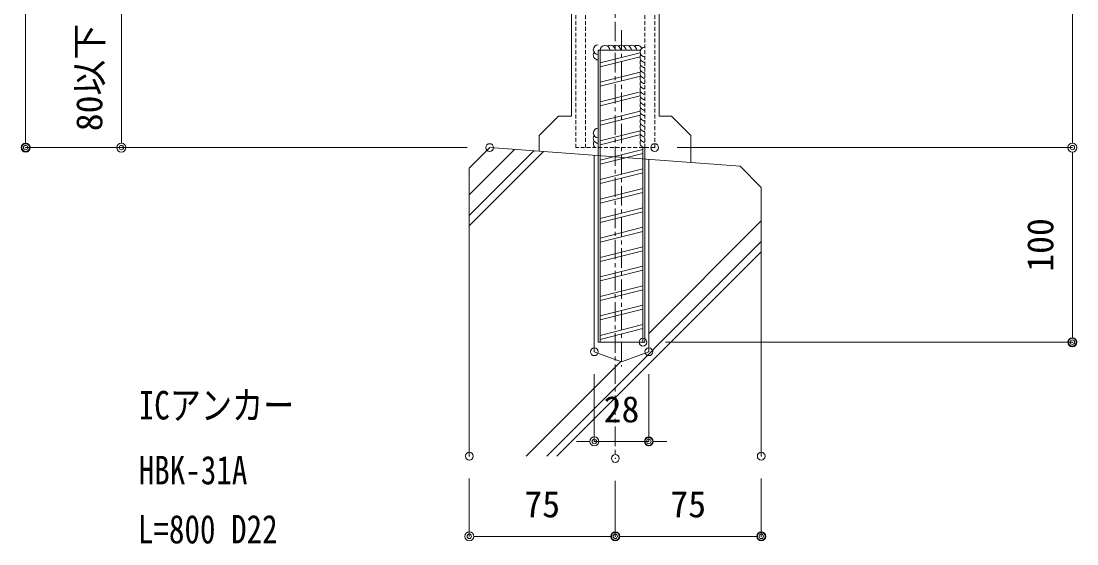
# Model space of a CAD drawing. Units: millimetres, scale not verified. Extents: x -1682 to 1682, y -1188 to 1188.
# Drawn here: x -149 to 394, y -886 to -618 of the extents above; entities that cross this region are included whole.
import ezdxf
from ezdxf.enums import TextEntityAlignment as Align

# ---------------------------------------------------------------- set-up
doc = ezdxf.new("R2010")
doc.units = ezdxf.units.MM
doc.header["$LTSCALE"] = 8
doc.header["$PDMODE"] = 32
doc.header["$PDSIZE"] = 4
doc.linetypes.add('USER1', pattern=[2, 1.25, -0.25, 0.25, -0.25])
doc.linetypes.add('USER3', pattern=[0.375, 0.25, -0.125])
for name, color, linetype, lineweight in [('0-0_0', 7, 'Continuous', 18), ('0-1_DEFPOINTS', 7, 'Continuous', 18), ('0-4_アンカー', 4, 'Continuous', 18), ('0-C_2躯体線', 4, 'Continuous', 18), ('0-E_3中心線', 2, 'USER1', 18), ('1-0_1手摺寸法', 7, 'Continuous', 18)]:
    doc.layers.add(name, color=color, linetype=linetype, lineweight=lineweight)
doc.styles.add('ＭＳ ゴシック', font='')
doc.styles.get('ＭＳ ゴシック').set_extended_font_data('MS Gothic')

# ---------------------------------------------------------------- blocks, each defined once
blk = doc.blocks.new('_ORIGIN2')
at = {"layer": '0-0_0'}
blk.add_line((-1, 0), (-2, 0), dxfattribs=at)
for radius in [1, 0.5]:
    blk.add_circle((0, 0), radius, dxfattribs=at)
blk = doc.blocks.new('D16')
at = {"layer": '0-1_DEFPOINTS'}
for p in [(88.81, -373.9), (549.23, -373.9), (467.24, -517.9)]:
    blk.add_point(p, dxfattribs=at)
at = {"layer": '1-0_1手摺寸法'}
for p, q in [((526.23, -373.9), (88.81, -373.9)), ((88.81, -508.7), (88.81, -383.1)), ((444.24, -517.9), (88.81, -517.9))]:
    blk.add_line(p, q, dxfattribs=at)
at = {"layer": '1-0_1手摺寸法', "xscale": 4.6, "yscale": 4.6}
for p, rotation in [((88.81, -373.9), 90), ((88.81, -517.9), 270)]:
    blk.add_blockref('_ORIGIN2', p, dxfattribs=dict(at, rotation=rotation))
at = {"layer": '1-0_1手摺寸法', "style": 'ＭＳ ゴシック'}
blk.add_text('80以下', height=26.98, rotation=90, dxfattribs=at).set_placement((77.31, -501.1), align=Align.BOTTOM_LEFT)
blk = doc.blocks.new('D27')
at = {"layer": '0-1_DEFPOINTS'}
for p in [(-9.64, -517.9), (467.24, -517.9)]:
    blk.add_point(p, dxfattribs=at)
at = {"layer": '1-0_1手摺寸法'}
for p, q in [((-9.64, 1672.9), (-9.64, -508.7)), ((444.24, -517.9), (-9.64, -517.9))]:
    blk.add_line(p, q, dxfattribs=at)
at = {"layer": '1-0_1手摺寸法', "xscale": 4.6, "yscale": 4.6, "rotation": 270}
blk.add_blockref('_ORIGIN2', (-9.64, -517.9), dxfattribs=at)
blk = doc.blocks.new('D29')
at = {"layer": '0-1_DEFPOINTS'}
for p in [(446.23, -834.98), (596.23, -837.36), (596.23, -917.39)]:
    blk.add_point(p, dxfattribs=at)
at = {"layer": '1-0_1手摺寸法'}
for p, q in [((446.23, -857.98), (446.23, -917.39)), ((596.23, -860.36), (596.23, -917.39)), ((455.43, -917.39), (587.03, -917.39))]:
    blk.add_line(p, q, dxfattribs=at)
at = {"layer": '1-0_1手摺寸法', "xscale": 4.6, "yscale": 4.6, "rotation": 180}
blk.add_blockref('_ORIGIN2', (446.23, -917.39), dxfattribs=at)
at = {"layer": '1-0_1手摺寸法', "xscale": 4.6, "yscale": 4.6}
blk.add_blockref('_ORIGIN2', (596.23, -917.39), dxfattribs=at)
at = {"layer": '1-0_1手摺寸法', "style": 'ＭＳ ゴシック'}
blk.add_text('75', height=26.98, dxfattribs=at).set_placement((502.83, -905.89), align=Align.BOTTOM_LEFT)
blk = doc.blocks.new('D30')
at = {"layer": '0-1_DEFPOINTS'}
for p in [(746.23, -834.98), (596.23, -837.36), (746.23, -917.39)]:
    blk.add_point(p, dxfattribs=at)
at = {"layer": '1-0_1手摺寸法'}
for p, q in [((596.23, -860.36), (596.23, -917.39)), ((746.23, -857.98), (746.23, -917.39)), ((605.43, -917.39), (737.03, -917.39))]:
    blk.add_line(p, q, dxfattribs=at)
at = {"layer": '1-0_1手摺寸法', "xscale": 4.6, "yscale": 4.6, "rotation": 180}
blk.add_blockref('_ORIGIN2', (596.23, -917.39), dxfattribs=at)
at = {"layer": '1-0_1手摺寸法', "xscale": 4.6, "yscale": 4.6}
blk.add_blockref('_ORIGIN2', (746.23, -917.39), dxfattribs=at)
at = {"layer": '1-0_1手摺寸法', "style": 'ＭＳ ゴシック'}
blk.add_text('75', height=26.98, dxfattribs=at).set_placement((652.83, -905.89), align=Align.BOTTOM_LEFT)
blk = doc.blocks.new('D33')
at = {"layer": '0-1_DEFPOINTS'}
blk.add_point((636.73, -517.9), dxfattribs=at)
at = {"layer": '1-0_1手摺寸法'}
for p, q in [((1065.95, -508.7), (1065.95, 1072.9)), ((659.73, -517.9), (1065.95, -517.9))]:
    blk.add_line(p, q, dxfattribs=at)
at = {"layer": '1-0_1手摺寸法', "xscale": 4.6, "yscale": 4.6, "rotation": 270}
blk.add_blockref('_ORIGIN2', (1065.95, -517.9), dxfattribs=at)
blk = doc.blocks.new('D92')
at = {"layer": '0-1_DEFPOINTS'}
for p in [(574.73, -727.71), (630.73, -727.71), (630.73, -819.86)]:
    blk.add_point(p, dxfattribs=at)
at = {"layer": '1-0_1手摺寸法'}
for p, q in [((574.73, -750.71), (574.73, -819.86)), ((630.73, -750.71), (630.73, -819.86)), ((565.53, -819.86), (556.33, -819.86)), ((574.73, -819.86), (630.73, -819.86)), ((639.93, -819.86), (649.13, -819.86))]:
    blk.add_line(p, q, dxfattribs=at)
at = {"layer": '1-0_1手摺寸法', "xscale": 4.6, "yscale": 4.6}
blk.add_blockref('_ORIGIN2', (574.73, -819.86), dxfattribs=at)
at = {"layer": '1-0_1手摺寸法', "xscale": 4.6, "yscale": 4.6, "rotation": 180}
blk.add_blockref('_ORIGIN2', (630.73, -819.86), dxfattribs=at)
at = {"layer": '1-0_1手摺寸法', "style": 'ＭＳ ゴシック'}
blk.add_text('28', height=26.98, dxfattribs=at).set_placement((584.33, -808.36), align=Align.BOTTOM_LEFT)
blk = doc.blocks.new('D93')
at = {"layer": '0-1_DEFPOINTS'}
for p in [(636.73, -517.9), (624.73, -717.9), (1065.95, -717.9)]:
    blk.add_point(p, dxfattribs=at)
at = {"layer": '1-0_1手摺寸法'}
for p, q in [((659.73, -517.9), (1065.95, -517.9)), ((1065.95, -527.1), (1065.95, -708.7)), ((647.73, -717.9), (1065.95, -717.9))]:
    blk.add_line(p, q, dxfattribs=at)
at = {"layer": '1-0_1手摺寸法', "xscale": 4.6, "yscale": 4.6}
for p, rotation in [((1065.95, -517.9), 90), ((1065.95, -717.9), 270)]:
    blk.add_blockref('_ORIGIN2', p, dxfattribs=dict(at, rotation=rotation))
at = {"layer": '1-0_1手摺寸法', "style": 'ＭＳ ゴシック'}
blk.add_text('100', height=26.98, rotation=90, dxfattribs=at).set_placement((1054.45, -645.5), align=Align.BOTTOM_LEFT)

msp = doc.modelspace()

# ---------------------------------------------------------------- linework, layer by layer
at = {"layer": '0-0_0'}
for p, q in [((133.875, 162.385), (133.875, -666.689)), ((178.875, 162.385), (178.875, -666.689)), ((117.248, -676.689), (127.248, -666.689)), ((127.248, -666.689), (133.875, -666.689)), ((185.248, -666.689), (178.875, -666.689)), ((195.248, -676.689), (185.248, -666.689)), ((117.248, -676.689), (117.248, -684.786)), ((195.248, -676.689), (195.248, -690.607))]:
    msp.add_line(p, q, dxfattribs=at)
at = {"layer": '0-4_アンカー', "linetype": 'USER3'}
for p, q in [((136.125, 117.107), (136.125, -682.893)), ((141.125, 117.107), (141.125, -682.893)), ((171.625, 117.107), (171.625, -682.893)), ((176.625, 117.107), (176.625, -682.893)), ((176.625, -682.893), (136.125, -682.893))]:
    msp.add_line(p, q, dxfattribs=at)
at = {"layer": '0-4_アンカー'}
for p, q in [((147.625, -632.893), (169.259, -632.893)), ((147.625, -632.893), (147.625, -782.893)), ((148.625, -632.893), (148.625, -782.893)), ((169.134, -634.239), (148.625, -639.366)), ((169.104, -636.308), (148.625, -641.428)), ((169.147, -644.236), (148.625, -649.366)), ((169.431, -646.226), (148.625, -651.428)), ((169.4, -654.173), (148.625, -659.366)), ((169.163, -656.293), (148.625, -661.428)), ((169.114, -664.244), (148.625, -669.366)), ((169.12, -666.304), (148.625, -671.428)), ((169.18, -674.228), (148.625, -679.366)), ((169.474, -676.216), (148.625, -681.428)), ((170.625, -682.893), (170.625, -782.893)), ((171.625, -682.893), (171.625, -782.893)), ((170.625, -683.866), (148.625, -689.366)), ((170.625, -685.928), (148.625, -691.428)), ((170.625, -693.866), (148.625, -699.366)), ((170.625, -695.928), (148.625, -701.428)), ((170.625, -703.866), (148.625, -709.366)), ((170.625, -705.928), (148.625, -711.428)), ((170.625, -713.866), (148.625, -719.366)), ((170.625, -715.928), (148.625, -721.428)), ((170.625, -723.866), (148.625, -729.366)), ((170.625, -725.928), (148.625, -731.428)), ((170.625, -733.866), (148.625, -739.366)), ((170.625, -735.928), (148.625, -741.428)), ((170.625, -743.866), (148.625, -749.366)), ((170.625, -745.928), (148.625, -751.428)), ((170.625, -753.866), (148.625, -759.366)), ((170.625, -755.928), (148.625, -761.428)), ((170.625, -763.866), (148.625, -769.366)), ((170.625, -765.928), (148.625, -771.428)), ((170.625, -773.866), (148.625, -779.366)), ((170.625, -775.928), (148.625, -781.428)), ((147.625, -782.893), (171.625, -782.893))]:
    msp.add_line(p, q, dxfattribs=at)
for centre, start, end in [((147.625, -632.622), 90, 270), ((147.625, -635.362), 147.23119, 270), ((151.155, -632.893), 0, 180), ((153.895, -632.893), 0, 122.76881), ((156.634, -632.893), 0, 122.76881), ((159.374, -632.893), 0, 122.76881), ((162.113, -632.893), 0, 122.76881), ((164.853, -632.893), 0, 122.76881), ((167.592, -632.893), 22.73398, 122.76881), ((171.625, -633.791), 90, 270), ((171.625, -636.53), 147.23119, 270), ((171.625, -639.27), 147.23119, 270), ((171.625, -642.009), 147.23119, 270), ((171.625, -644.749), 147.23119, 270), ((171.625, -647.488), 147.23119, 270), ((171.625, -650.228), 147.23119, 270), ((171.625, -652.967), 147.23119, 270), ((171.625, -655.707), 147.23119, 270), ((171.625, -658.446), 147.23119, 270), ((171.625, -661.185), 147.23119, 270), ((171.625, -663.925), 147.23119, 270), ((171.625, -666.664), 147.23119, 270), ((171.625, -669.404), 147.23119, 270), ((171.625, -672.143), 147.23119, 270), ((147.625, -675.423), 90, 270), ((147.625, -678.163), 147.23119, 270), ((171.625, -674.883), 147.23119, 270), ((171.625, -677.622), 147.23119, 270), ((147.625, -680.902), 147.23119, 231.85813), ((171.625, -680.362), 147.23119, 270)]:
    msp.add_arc(centre, 2.531, start, end, dxfattribs=at)
at = {"layer": '0-C_2躯体線'}
for p, q in [((91.881, -682.893), (81.375, -693.399)), ((220.465, -692.489), (91.881, -682.893)), ((81.375, -707.114), (104.644, -683.845)), ((81.375, -717.723), (114.516, -684.582)), ((81.375, -723.017), (119.442, -684.949)), ((145.625, -686.904), (145.625, -787.797)), ((81.375, -841.43), (81.375, -693.399)), ((173.625, -688.993), (173.625, -787.797)), ((231.375, -703.399), (220.465, -692.489)), ((231.375, -841.43), (231.375, -703.399)), ((173.625, -778.351), (231.375, -720.601)), ((121.154, -841.43), (231.375, -731.209)), ((126.447, -841.43), (231.375, -736.503)), ((159.625, -792.893), (145.625, -787.797)), ((159.625, -792.893), (173.625, -787.797)), ((110.545, -841.43), (159.227, -792.748))]:
    msp.add_line(p, q, dxfattribs=at)
at = {"layer": '0-E_3中心線'}
for p, q in [((156.375, 469.737), (156.375, -842.622)), ((159.625, -622.653), (159.625, -795.292))]:
    msp.add_line(p, q, dxfattribs=at)

# ---------------------------------------------------------------- block references
at = {"layer": '1-0_1手摺寸法', "xscale": 0.5, "yscale": 0.5}
for name in ['D27', 'D33', 'D16', 'D93', 'D92', 'D29', 'D30']:
    msp.add_blockref(name, (-141.739, -423.942), dxfattribs=at)

# ---------------------------------------------------------------- texts
at = {"layer": '0-0_0', "style": 'ＭＳ ゴシック', "width": 0.8}
for s, p in [('ICアンカー ', (-88.455, -826.989)), ('HBK-31A', (-88.455, -860.322)), ('L=800 D22', (-88.882, -890.657))]:
    msp.add_text(s, height=14.66, dxfattribs=at).set_placement(p, align=Align.BOTTOM_LEFT)

doc.saveas('drawing.dxf')
